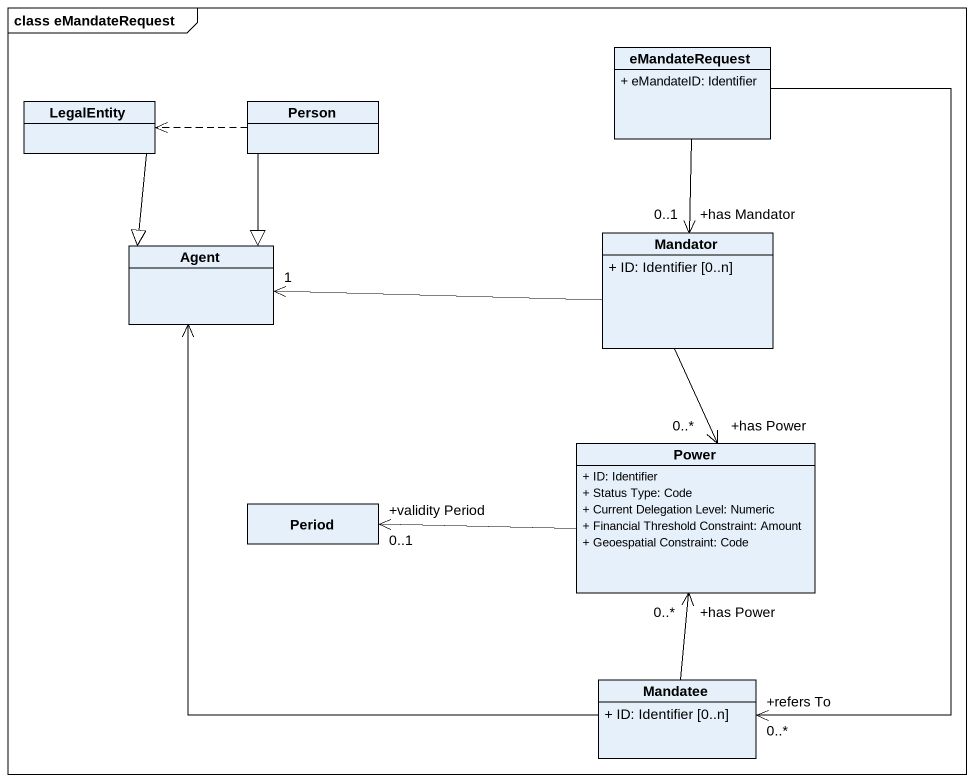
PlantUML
@startuml
mainframe class eMandateRequest
hide circle
hide empty members
skinparam classAttributeIconSize 0
class eMandateRequest {
  + eMandateID: Identifier
}
class LegalEntity
class "Person" as Person_
class Mandator {
  + ID: Identifier [0..n]
}
class "Agent" as Agent_
class Power {
  + ID: Identifier
  + Status Type: Code
  + Current Delegation Level: Numeric
  + Financial Threshold Constraint: Amount
  + Geoespatial Constraint: Code
}
class Period
class Mandatee {
  + ID: Identifier [0..n]
}
eMandateRequest --> "+has Mandator\n0..1" Mandator
eMandateRequest --> "+refers To\n0..*" Mandatee
LegalEntity --|> Agent_
Person_ .left.> LegalEntity
Person_ --|> Agent_
Mandator -left-> "1" Agent_
Mandator --> "+has Power\n0..*" Power
Power -left-> "+validity Period\n0..1" Period
Mandatee -up-> Agent_
Mandatee -up-> "+has Power\n0..*" Power
@enduml
